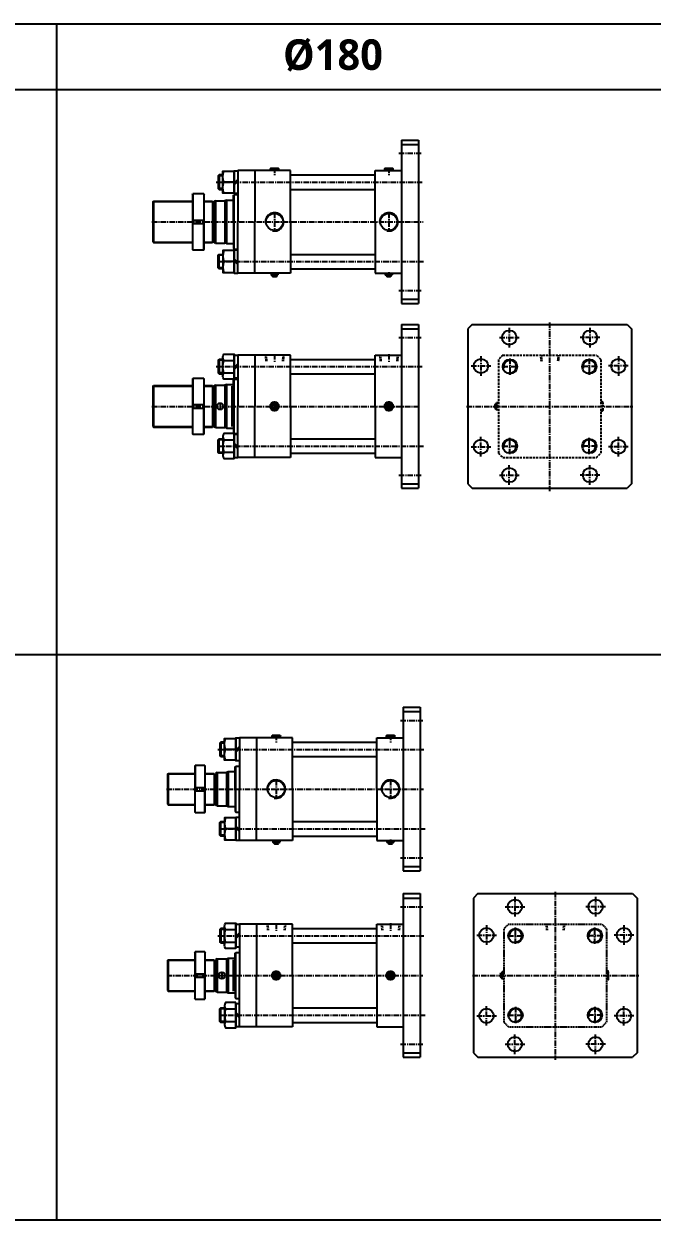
# Model space of a CAD drawing. Extents: x -819 to 29893, y -8942 to 9886.
# Drawn here: x 3904 to 5344, y 0 to 2741 of the extents above; entities that cross this region are included whole.
import ezdxf

# ---------------------------------------------------------------- set-up
doc = ezdxf.new("R2010")
doc.units = 0
doc.header["$LTSCALE"] = 10
doc.header["$MEASUREMENT"] = 0
for name, pattern in [('CENTER', [2, 1.25, -0.25, 0.25, -0.25]), ('CENTERX2', [4, 2.5, -0.5, 0.5, -0.5]), ('HIDDEN', [0.375, 0.25, -0.125]), ('HIDDENX2', [0.75, 0.5, -0.25])]:
    doc.linetypes.add(name, pattern=pattern)
doc.layers.get('0').update_dxf_attribs({"linetype": 'CONTINUOUS'})
doc.layers.get('DEFPOINTS').update_dxf_attribs({"linetype": 'CONTINUOUS'})
for name, color, linetype in [('CEN', 1, 'CENTERX2'), ('CENTER', 1, 'CENTER'), ('ML', 7, 'CONTINUOUS'), ('THIN', 3, 'CONTINUOUS'), ('외형선', 3, 'CONTINUOUS')]:
    doc.layers.add(name, color=color, linetype=linetype)
doc.styles.add('문자', font='romans.shx')

msp = doc.modelspace()

# ---------------------------------------------------------------- linework, layer by layer
for p, q in [((0, 2741.3), (9013.8, 2741.3)), ((3979.7, 0), (3979.7, 2741.3)), ((0, 2591.3), (9013.8, 2591.3)), ((9013.8, 1295.6), (0, 1295.6)), ((9013.8, 0), (0, 0))]:
    msp.add_line(p, q)
at = {"layer": 'CEN', "color": 1, "linetype": 'CENTER'}
for p, q in [((4763.8, 2445.2), (4814.8, 2445.2)), ((4763.8, 2130.2), (4814.8, 2130.2)), ((5017.1, 2044.9), (5017.1, 1999.9)), ((5202.1, 2044.9), (5202.1, 1999.9)), ((4763.8, 2022.4), (4814.8, 2022.4)), ((4994.6, 2022.4), (5039.6, 2022.4)), ((5224.6, 2022.4), (5179.6, 2022.4)), ((4952.1, 1979.9), (4952.1, 1934.9)), ((5267.1, 1979.9), (5267.1, 1934.9)), ((4929.6, 1957.4), (4974.6, 1957.4)), ((5289.6, 1957.4), (5244.6, 1957.4)), ((4952.1, 1749.9), (4952.1, 1794.9)), ((5267.1, 1749.9), (5267.1, 1794.9)), ((4929.6, 1772.4), (4974.6, 1772.4)), ((5289.6, 1772.4), (5244.6, 1772.4)), ((5017.1, 1684.9), (5017.1, 1729.9)), ((5202.1, 1684.9), (5202.1, 1729.9)), ((4763.8, 1707.4), (4814.8, 1707.4)), ((4994.6, 1707.4), (5039.6, 1707.4)), ((5224.6, 1707.4), (5179.6, 1707.4)), ((4767.7, 1145.2), (4818.7, 1145.2)), ((4767.7, 830.2), (4818.7, 830.2)), ((5029.9, 740.6), (5029.9, 695.6)), ((5214.9, 740.6), (5214.9, 695.6)), ((4767.7, 718.1), (4818.7, 718.1)), ((5007.4, 718.1), (5052.4, 718.1)), ((5237.4, 718.1), (5192.4, 718.1)), ((4964.9, 675.6), (4964.9, 630.6)), ((5279.9, 675.6), (5279.9, 630.6)), ((4942.4, 653.1), (4987.4, 653.1)), ((5302.4, 653.1), (5257.4, 653.1)), ((4942.4, 468.1), (4987.4, 468.1)), ((4964.9, 445.6), (4964.9, 490.6)), ((5302.4, 468.1), (5257.4, 468.1)), ((5279.9, 445.6), (5279.9, 490.6)), ((5029.9, 380.6), (5029.9, 425.6)), ((5214.9, 380.6), (5214.9, 425.6)), ((4767.7, 403.1), (4818.7, 403.1)), ((5007.4, 403.1), (5052.4, 403.1)), ((5237.4, 403.1), (5192.4, 403.1))]:
    msp.add_line(p, q, dxfattribs=at)
at = {"layer": 'CENTER'}
for p, q in [((5018.6, 1974.7), (5018.6, 1937.1)), ((5200.6, 1974.7), (5200.6, 1937.1)), ((5001.5, 1955.9), (5035.7, 1955.9)), ((5217.7, 1955.9), (5183.5, 1955.9)), ((5018.6, 1755.1), (5018.6, 1792.7)), ((5200.6, 1755.1), (5200.6, 1792.7)), ((5001.5, 1773.9), (5035.7, 1773.9)), ((5217.7, 1773.9), (5183.5, 1773.9)), ((5031.4, 632.8), (5031.4, 670.4)), ((5213.4, 632.8), (5213.4, 670.4)), ((5014.3, 651.6), (5048.5, 651.6)), ((5230.5, 651.6), (5196.3, 651.6)), ((5014.3, 469.6), (5048.5, 469.6)), ((5031.4, 488.4), (5031.4, 450.8)), ((5230.5, 469.6), (5196.3, 469.6)), ((5213.4, 488.4), (5213.4, 450.8))]:
    msp.add_line(p, q, dxfattribs=at)
at = {"layer": 'DEFPOINTS', "color": 0, "linetype": 'ByBlock'}
for p in [(4769.8, 2052.4), (4808.8, 2052.4), (4773.7, 748.1), (4812.7, 748.1)]:
    msp.add_point(p, dxfattribs=at)
at = {"layer": 'ML'}
for p, q in [((4769.8, 2475.2), (4769.8, 2100.2)), ((4769.8, 2475.2), (4808.8, 2475.2)), ((4808.8, 2475.2), (4808.8, 2100.2)), ((4769.8, 2465.2), (4808.8, 2465.2)), ((4351.7, 2395.2), (4351.7, 2362.2)), ((4386.6, 2376.9), (4394.8, 2385.1)), ((4469.8, 2410.2), (4468.8, 2409.2)), ((4488.8, 2409.2), (4468.8, 2409.2)), ((4468.8, 2409.2), (4468.8, 2405.2)), ((4487.8, 2410.2), (4469.8, 2410.2)), ((4487.8, 2410.2), (4488.8, 2409.2)), ((4488.8, 2405.2), (4488.8, 2409.2)), ((4709.8, 2287.7), (4709.8, 2405.2)), ((4709.8, 2405.2), (4769.8, 2405.2)), ((4731.8, 2410.2), (4730.8, 2409.2)), ((4750.8, 2409.2), (4730.8, 2409.2)), ((4730.8, 2409.2), (4730.8, 2405.2)), ((4749.8, 2410.2), (4731.8, 2410.2)), ((4749.8, 2410.2), (4750.8, 2409.2)), ((4750.8, 2405.2), (4750.8, 2409.2)), ((4386.6, 2378.7), (4362.8, 2378.7)), ((4386.6, 2372.3), (4394.8, 2380.5)), ((4199.8, 2333.7), (4201.3, 2335.2)), ((4201.3, 2335.2), (4201.3, 2240.2)), ((4290.8, 2350.7), (4291.8, 2351.7)), ((4290.8, 2350.7), (4290.8, 2224.7)), ((4291.8, 2351.7), (4291.8, 2291.7)), ((4316.8, 2351.7), (4291.8, 2351.7)), ((4316.8, 2351.7), (4316.8, 2291.7)), ((4316.8, 2351.7), (4317.8, 2350.7)), ((4317.8, 2224.7), (4317.8, 2350.7)), ((4343.8, 2336.2), (4339.8, 2333.9)), ((4368.8, 2337.7), (4364.8, 2336.2)), ((4290.8, 2291.7), (4317.8, 2291.7)), ((4290.8, 2283.7), (4317.8, 2283.7)), ((4291.8, 2223.7), (4291.8, 2283.7)), ((4316.8, 2223.7), (4316.8, 2283.7)), ((4709.8, 2287.7), (4709.8, 2170.2)), ((4199.8, 2241.7), (4201.3, 2240.2)), ((4290.8, 2224.7), (4291.8, 2223.7)), ((4291.8, 2223.7), (4316.8, 2223.7)), ((4316.8, 2223.7), (4317.8, 2224.7)), ((4343.8, 2239.2), (4339.8, 2241.5)), ((4368.8, 2237.7), (4364.8, 2239.2)), ((4351.7, 2180.2), (4351.7, 2213.2)), ((4386.6, 2196.7), (4362.8, 2196.7)), ((4386.6, 2203.1), (4394.8, 2194.9)), ((4386.6, 2198.5), (4394.8, 2190.3)), ((4470.8, 2170.2), (4470.8, 2166.2)), ((4471.8, 2165.2), (4470.8, 2166.2)), ((4470.8, 2166.2), (4477.5, 2166.2)), ((4477.5, 2165.2), (4477.5, 2170.2)), ((4480.1, 2165.2), (4480.1, 2170.2)), ((4486.8, 2166.2), (4480.1, 2166.2)), ((4485.8, 2165.2), (4486.8, 2166.2)), ((4486.8, 2170.2), (4486.8, 2166.2)), ((4709.8, 2170.2), (4769.8, 2170.2)), ((4732.8, 2170.2), (4732.8, 2166.2)), ((4732.8, 2166.2), (4739.5, 2166.2)), ((4733.8, 2165.2), (4732.8, 2166.2)), ((4739.5, 2165.2), (4739.5, 2170.2)), ((4742.1, 2165.2), (4742.1, 2170.2)), ((4748.8, 2166.2), (4742.1, 2166.2)), ((4747.8, 2165.2), (4748.8, 2166.2)), ((4748.8, 2170.2), (4748.8, 2166.2)), ((4471.8, 2165.2), (4485.8, 2165.2)), ((4473.8, 2165.2), (4473.8, 2163.2)), ((4473.8, 2163.2), (4483.8, 2163.2)), ((4474.8, 2162.2), (4473.8, 2163.2)), ((4474.8, 2162.2), (4482.8, 2162.2)), ((4482.8, 2162.2), (4483.8, 2163.2)), ((4483.8, 2165.2), (4483.8, 2163.2)), ((4733.8, 2165.2), (4747.8, 2165.2)), ((4735.8, 2165.2), (4735.8, 2163.2)), ((4735.8, 2163.2), (4745.8, 2163.2)), ((4736.8, 2162.2), (4735.8, 2163.2)), ((4736.8, 2162.2), (4744.8, 2162.2)), ((4744.8, 2162.2), (4745.8, 2163.2)), ((4745.8, 2165.2), (4745.8, 2163.2)), ((4769.8, 2110.2), (4808.8, 2110.2)), ((4769.8, 2100.2), (4808.8, 2100.2)), ((4769.8, 2052.4), (4769.8, 1677.4)), ((4769.8, 2052.4), (4808.8, 2052.4)), ((4769.8, 2042.4), (4808.8, 2042.4)), ((4808.8, 2052.4), (4808.8, 1677.4)), ((4932.1, 2052.4), (4922.1, 2042.4)), ((4922.1, 2042.4), (4922.1, 1687.4)), ((4932.1, 2052.4), (5287.1, 2052.4)), ((5287.1, 2052.4), (5297.1, 2042.4)), ((5297.1, 2042.4), (5297.1, 1687.4)), ((4360.6, 1934.2), (4360.6, 1977.5)), ((4709.8, 1982.4), (4769.8, 1982.4)), ((4709.8, 1864.9), (4709.8, 1982.4)), ((4351.7, 1972.4), (4351.7, 1939.4)), ((4362.8, 1970.3), (4386.6, 1970.3)), ((4386.6, 1954.1), (4394.8, 1962.3)), ((4386.6, 1949.5), (4394.8, 1957.7)), ((4290.8, 1927.9), (4291.8, 1928.9)), ((4290.8, 1927.9), (4290.8, 1801.9)), ((4316.8, 1928.9), (4291.8, 1928.9)), ((4291.8, 1928.9), (4291.8, 1868.9)), ((4316.8, 1928.9), (4317.8, 1927.9)), ((4316.8, 1928.9), (4316.8, 1868.9)), ((4317.8, 1801.9), (4317.8, 1927.9)), ((4362.8, 1941.5), (4386.6, 1941.5)), ((4199.8, 1910.9), (4201.3, 1912.4)), ((4201.3, 1912.4), (4201.3, 1817.4)), ((4343.8, 1913.4), (4339.8, 1911.1)), ((4368.8, 1914.9), (4364.8, 1913.4)), ((4290.8, 1868.9), (4317.8, 1868.9)), ((4477.5, 1872.8), (4470.9, 1866.2)), ((4480.1, 1872.8), (4486.7, 1866.2)), ((4709.8, 1864.9), (4709.8, 1747.4)), ((4739.5, 1872.8), (4732.9, 1866.2)), ((4742.1, 1872.8), (4748.7, 1866.2)), ((4290.8, 1860.9), (4317.8, 1860.9)), ((4291.8, 1800.9), (4291.8, 1860.9)), ((4316.8, 1800.9), (4316.8, 1860.9)), ((4470.9, 1863.6), (4477.5, 1857)), ((4486.7, 1863.6), (4480.1, 1857)), ((4732.9, 1863.6), (4739.5, 1857)), ((4748.7, 1863.6), (4742.1, 1857)), ((4199.8, 1818.9), (4201.3, 1817.4)), ((4343.8, 1816.4), (4339.8, 1818.7)), ((4368.8, 1814.9), (4364.8, 1816.4)), ((4290.8, 1801.9), (4291.8, 1800.9)), ((4291.8, 1800.9), (4316.8, 1800.9)), ((4316.8, 1800.9), (4317.8, 1801.9)), ((4351.7, 1757.4), (4351.7, 1790.4)), ((4360.6, 1795.5), (4360.6, 1752.2)), ((4362.8, 1788.3), (4386.6, 1788.3)), ((4362.8, 1759.5), (4386.6, 1759.5)), ((4386.6, 1780.3), (4394.8, 1772.1)), ((4386.6, 1775.7), (4394.8, 1767.5)), ((4709.8, 1747.4), (4769.8, 1747.4)), ((4769.8, 1687.4), (4808.8, 1687.4)), ((4769.8, 1677.4), (4808.8, 1677.4)), ((4922.1, 1687.4), (4932.1, 1677.4)), ((4932.1, 1677.4), (5287.1, 1677.4)), ((5297.1, 1687.4), (5287.1, 1677.4)), ((4773.7, 1175.2), (4773.7, 800.2)), ((4773.7, 1175.2), (4812.7, 1175.2)), ((4773.7, 1165.2), (4812.7, 1165.2)), ((4812.7, 1175.2), (4812.7, 800.2)), ((4473.7, 1110.2), (4472.7, 1109.2)), ((4492.7, 1109.2), (4472.7, 1109.2)), ((4472.7, 1109.2), (4472.7, 1105.2)), ((4491.7, 1110.2), (4473.7, 1110.2)), ((4491.7, 1110.2), (4492.7, 1109.2)), ((4492.7, 1105.2), (4492.7, 1109.2)), ((4713.7, 987.7), (4713.7, 1105.2)), ((4713.7, 1105.2), (4773.7, 1105.2)), ((4735.7, 1110.2), (4734.7, 1109.2)), ((4754.7, 1109.2), (4734.7, 1109.2)), ((4734.7, 1109.2), (4734.7, 1105.2)), ((4753.7, 1110.2), (4735.7, 1110.2)), ((4753.7, 1110.2), (4754.7, 1109.2)), ((4754.7, 1105.2), (4754.7, 1109.2)), ((4355.6, 1095.2), (4355.6, 1062.2)), ((4390.5, 1078.7), (4366.7, 1078.7)), ((4390.5, 1076.9), (4398.7, 1085.1)), ((4390.5, 1072.3), (4398.7, 1080.5)), ((4296.1, 1040.7), (4297.1, 1041.7)), ((4297.1, 1041.7), (4297.1, 991.7)), ((4319.1, 1041.7), (4297.1, 1041.7)), ((4319.1, 1041.7), (4319.1, 991.7)), ((4319.1, 1041.7), (4320.1, 1040.7)), ((4233.7, 1022.2), (4235.2, 1023.7)), ((4235.2, 1023.7), (4235.2, 951.7)), ((4296.1, 1040.7), (4296.1, 934.7)), ((4320.1, 934.7), (4320.1, 1040.7)), ((4347.7, 1025.7), (4343.7, 1023.4)), ((4368.7, 1025.7), (4372.7, 1027.7)), ((4296.1, 991.7), (4320.1, 991.7)), ((4713.7, 987.7), (4713.7, 870.2)), ((4296.1, 983.7), (4320.1, 983.7)), ((4297.1, 933.7), (4297.1, 983.7)), ((4319.1, 933.7), (4319.1, 983.7)), ((4233.7, 953.2), (4235.2, 951.7)), ((4297.1, 933.7), (4296.1, 934.7)), ((4297.1, 933.7), (4319.1, 933.7)), ((4319.1, 933.7), (4320.1, 934.7)), ((4347.7, 949.7), (4343.7, 952)), ((4368.7, 949.7), (4372.7, 947.7)), ((4355.6, 880.2), (4355.6, 913.2)), ((4390.5, 896.7), (4366.7, 896.7)), ((4390.5, 903.1), (4398.7, 894.9)), ((4390.5, 898.5), (4398.7, 890.3)), ((4474.7, 870.2), (4474.7, 866.2)), ((4475.7, 865.2), (4474.7, 866.2)), ((4474.7, 866.2), (4481.4, 866.2)), ((4475.7, 865.2), (4489.7, 865.2)), ((4477.7, 865.2), (4477.7, 863.2)), ((4477.7, 863.2), (4487.7, 863.2)), ((4478.7, 862.2), (4477.7, 863.2)), ((4478.7, 862.2), (4486.7, 862.2)), ((4481.4, 865.2), (4481.4, 870.2)), ((4484, 865.2), (4484, 870.2)), ((4490.7, 866.2), (4484, 866.2)), ((4486.7, 862.2), (4487.7, 863.2)), ((4487.7, 865.2), (4487.7, 863.2)), ((4489.7, 865.2), (4490.7, 866.2)), ((4490.7, 870.2), (4490.7, 866.2)), ((4713.7, 870.2), (4773.7, 870.2)), ((4736.7, 870.2), (4736.7, 866.2)), ((4736.7, 866.2), (4743.4, 866.2)), ((4737.7, 865.2), (4736.7, 866.2)), ((4737.7, 865.2), (4751.7, 865.2)), ((4739.7, 865.2), (4739.7, 863.2)), ((4739.7, 863.2), (4749.7, 863.2)), ((4740.7, 862.2), (4739.7, 863.2)), ((4740.7, 862.2), (4748.7, 862.2)), ((4743.4, 865.2), (4743.4, 870.2)), ((4746, 865.2), (4746, 870.2)), ((4752.7, 866.2), (4746, 866.2)), ((4748.7, 862.2), (4749.7, 863.2)), ((4749.7, 865.2), (4749.7, 863.2)), ((4751.7, 865.2), (4752.7, 866.2)), ((4752.7, 870.2), (4752.7, 866.2)), ((4773.7, 810.2), (4812.7, 810.2)), ((4773.7, 800.2), (4812.7, 800.2)), ((4773.7, 748.1), (4773.7, 373.1)), ((4773.7, 748.1), (4812.7, 748.1)), ((4812.7, 748.1), (4812.7, 373.1)), ((4944.9, 748.1), (4934.9, 738.1)), ((4944.9, 748.1), (5299.9, 748.1)), ((5299.9, 748.1), (5309.9, 738.1)), ((4773.7, 738.1), (4812.7, 738.1)), ((4934.9, 738.1), (4934.9, 383.1)), ((5309.9, 738.1), (5309.9, 383.1)), ((4355.6, 668.1), (4355.6, 635.1)), ((4364.5, 629.9), (4364.5, 673.2)), ((4366.7, 666), (4390.5, 666)), ((4390.5, 649.8), (4398.7, 658)), ((4713.7, 678.1), (4773.7, 678.1)), ((4713.7, 560.6), (4713.7, 678.1)), ((4366.7, 637.2), (4390.5, 637.2)), ((4390.5, 645.2), (4398.7, 653.4)), ((4296.1, 613.6), (4297.1, 614.6)), ((4296.1, 613.6), (4296.1, 507.6)), ((4319.1, 614.6), (4297.1, 614.6)), ((4297.1, 614.6), (4297.1, 564.6)), ((4319.1, 614.6), (4320.1, 613.6)), ((4319.1, 614.6), (4319.1, 564.6)), ((4320.1, 507.6), (4320.1, 613.6)), ((4233.7, 595.1), (4235.2, 596.6)), ((4235.2, 596.6), (4235.2, 524.6)), ((4347.7, 598.6), (4343.7, 596.3)), ((4368.7, 598.6), (4372.7, 600.6)), ((4296.1, 564.6), (4320.1, 564.6)), ((4296.1, 556.6), (4320.1, 556.6)), ((4297.1, 506.6), (4297.1, 556.6)), ((4319.1, 506.6), (4319.1, 556.6)), ((4481.4, 568.5), (4474.8, 561.9)), ((4474.8, 559.3), (4481.4, 552.7)), ((4484, 568.5), (4490.6, 561.9)), ((4490.6, 559.3), (4484, 552.7)), ((4713.7, 560.6), (4713.7, 443.1)), ((4743.4, 568.5), (4736.8, 561.9)), ((4736.8, 559.3), (4743.4, 552.7)), ((4746, 568.5), (4752.6, 561.9)), ((4752.6, 559.3), (4746, 552.7)), ((4233.7, 526.1), (4235.2, 524.6)), ((4347.7, 522.6), (4343.7, 524.9)), ((4368.7, 522.6), (4372.7, 520.6)), ((4297.1, 506.6), (4296.1, 507.6)), ((4297.1, 506.6), (4319.1, 506.6)), ((4319.1, 506.6), (4320.1, 507.6)), ((4355.6, 453.1), (4355.6, 486.1)), ((4364.5, 491.2), (4364.5, 447.9)), ((4366.7, 484), (4390.5, 484)), ((4390.5, 476), (4398.7, 467.8)), ((4390.5, 471.4), (4398.7, 463.2)), ((4366.7, 455.2), (4390.5, 455.2)), ((4713.7, 443.1), (4773.7, 443.1)), ((4773.7, 383.1), (4812.7, 383.1)), ((4773.7, 373.1), (4812.7, 373.1)), ((4934.9, 383.1), (4944.9, 373.1)), ((4944.9, 373.1), (5299.9, 373.1)), ((5309.9, 383.1), (5299.9, 373.1))]:
    msp.add_line(p, q, dxfattribs=at)
at = {"layer": 'ML', "color": 7}
for p, q in [((4394.8, 2405.2), (4394.8, 2287.7)), ((4515.8, 2405.2), (4394.8, 2405.2)), ((4433.8, 2405.2), (4433.8, 2287.7)), ((4515.8, 2287.7), (4515.8, 2405.2)), ((4199.8, 2333.7), (4199.8, 2241.7)), ((4336.8, 2335.2), (4336.8, 2240.2)), ((4339.8, 2333.9), (4339.8, 2241.5)), ((4343.8, 2336.2), (4343.8, 2239.2)), ((4364.8, 2336.2), (4364.8, 2239.2)), ((4368.8, 2337.7), (4368.8, 2237.7)), ((4394.8, 2170.2), (4394.8, 2287.7)), ((4433.8, 2170.2), (4433.8, 2287.7)), ((4515.8, 2287.7), (4515.8, 2170.2)), ((4515.8, 2170.2), (4394.8, 2170.2)), ((4515.8, 2170.2), (4433.8, 2170.2)), ((4515.8, 1982.4), (4394.8, 1982.4)), ((4394.8, 1982.4), (4394.8, 1864.9)), ((4433.8, 1982.4), (4433.8, 1864.9)), ((4515.8, 1864.9), (4515.8, 1982.4)), ((4199.8, 1910.9), (4199.8, 1818.9)), ((4336.8, 1912.4), (4336.8, 1817.4)), ((4339.8, 1911.1), (4339.8, 1818.7)), ((4343.8, 1913.4), (4343.8, 1816.4)), ((4364.8, 1913.4), (4364.8, 1816.4)), ((4368.8, 1914.9), (4368.8, 1814.9)), ((4394.8, 1747.4), (4394.8, 1864.9)), ((4433.8, 1747.4), (4433.8, 1864.9)), ((4515.8, 1864.9), (4515.8, 1747.4)), ((4515.8, 1747.4), (4394.8, 1747.4)), ((4515.8, 1747.4), (4433.8, 1747.4)), ((4398.7, 1105.2), (4398.7, 987.7)), ((4519.7, 1105.2), (4398.7, 1105.2)), ((4437.7, 1105.2), (4437.7, 987.7)), ((4519.7, 987.7), (4519.7, 1105.2)), ((4233.7, 1022.2), (4233.7, 953.2)), ((4340.7, 1023.7), (4340.7, 951.7)), ((4343.7, 1023.4), (4343.7, 952)), ((4347.7, 1025.7), (4347.7, 949.7)), ((4368.7, 1025.7), (4368.7, 949.7)), ((4372.7, 1027.7), (4372.7, 947.7)), ((4398.7, 870.2), (4398.7, 987.7)), ((4437.7, 870.2), (4437.7, 987.7)), ((4519.7, 987.7), (4519.7, 870.2)), ((4519.7, 870.2), (4398.7, 870.2)), ((4519.7, 870.2), (4437.7, 870.2)), ((4519.7, 678.1), (4398.7, 678.1)), ((4398.7, 678.1), (4398.7, 560.6)), ((4437.7, 678.1), (4437.7, 560.6)), ((4519.7, 560.6), (4519.7, 678.1)), ((4233.7, 595.1), (4233.7, 526.1)), ((4340.7, 596.6), (4340.7, 524.6)), ((4343.7, 596.3), (4343.7, 524.9)), ((4347.7, 598.6), (4347.7, 522.6)), ((4368.7, 598.6), (4368.7, 522.6)), ((4372.7, 600.6), (4372.7, 520.6)), ((4398.7, 443.1), (4398.7, 560.6)), ((4437.7, 443.1), (4437.7, 560.6)), ((4519.7, 560.6), (4519.7, 443.1)), ((4519.7, 443.1), (4398.7, 443.1)), ((4519.7, 443.1), (4437.7, 443.1))]:
    msp.add_line(p, q, dxfattribs=at)
at = {"layer": 'ML', "color": 2}
for p, q in [((4469.3, 2409.7), (4469.3, 2405.2)), ((4488.3, 2405.2), (4488.3, 2409.7)), ((4731.3, 2409.7), (4731.3, 2405.2)), ((4750.3, 2405.2), (4750.3, 2409.7)), ((4474.3, 2165.2), (4474.3, 2162.7)), ((4483.3, 2165.2), (4483.3, 2162.7)), ((4736.3, 2165.2), (4736.3, 2162.7)), ((4745.3, 2165.2), (4745.3, 2162.7)), ((4380.7, 1911), (4380.7, 1818.8)), ((4473.2, 1109.7), (4473.2, 1105.2)), ((4492.2, 1105.2), (4492.2, 1109.7)), ((4735.2, 1109.7), (4735.2, 1105.2)), ((4754.2, 1105.2), (4754.2, 1109.7)), ((4478.2, 865.2), (4478.2, 862.7)), ((4487.2, 865.2), (4487.2, 862.7)), ((4740.2, 865.2), (4740.2, 862.7)), ((4749.2, 865.2), (4749.2, 862.7)), ((4384.1, 596.7), (4384.1, 524.5))]:
    msp.add_line(p, q, dxfattribs=at)
at = {"layer": 'ML', "color": 1, "linetype": 'CENTER'}
for p, q in [((4478.8, 2308.6), (4478.8, 2266.7)), ((4740.8, 2308.6), (4740.8, 2266.7)), ((4478.8, 2172.4), (4478.8, 2160.9)), ((4740.8, 2172.4), (4740.8, 2160.9)), ((5109.6, 2056.8), (5109.6, 1670.6)), ((4354.3, 1873.1), (4354.3, 1856.6)), ((4478.8, 1875.9), (4478.8, 1853.9)), ((4740.8, 1875.9), (4740.8, 1853.9)), ((4919.3, 1864.9), (5300.1, 1864.9)), ((4482.7, 1008.7), (4482.7, 966.7)), ((4744.7, 1008.7), (4744.7, 966.7)), ((4482.7, 872.4), (4482.7, 861)), ((4744.7, 872.4), (4744.7, 861)), ((5122.4, 751.9), (5122.4, 367.5)), ((4358.2, 568.8), (4358.2, 552.3)), ((4482.7, 571.6), (4482.7, 549.6)), ((4744.7, 571.6), (4744.7, 549.6)), ((4932.4, 560.6), (5313.8, 560.6))]:
    msp.add_line(p, q, dxfattribs=at)
at = {"layer": 'ML', "color": 6, "linetype": 'HIDDEN'}
for p, q in [((4457.9, 1982.4), (4459.1, 1968.4)), ((4459.3, 1982.4), (4460.6, 1968.4)), ((4498.3, 1982.4), (4497.1, 1968.4)), ((4499.8, 1982.4), (4498.5, 1968.4)), ((4719.9, 1982.4), (4721.1, 1968.4)), ((4721.3, 1982.4), (4722.6, 1968.4)), ((4760.3, 1982.4), (4759.1, 1968.4)), ((4761.8, 1982.4), (4760.5, 1968.4)), ((5088.7, 1982.4), (5089.9, 1968.4)), ((5090.1, 1982.4), (5091.4, 1968.4)), ((5129.1, 1982.4), (5127.9, 1968.4)), ((5130.6, 1982.4), (5129.3, 1968.4)), ((4461.7, 678.1), (4463, 664.1)), ((4463.2, 678.1), (4464.5, 664.1)), ((4502.2, 678.1), (4501, 664.1)), ((4503.7, 678.1), (4502.4, 664.1)), ((4723.7, 678.1), (4725, 664.1)), ((4725.2, 678.1), (4726.5, 664.1)), ((4764.2, 678.1), (4763, 664.1)), ((4765.7, 678.1), (4764.4, 664.1)), ((5004.9, 667.7), (5004.9, 453.5)), ((5015.3, 678.1), (5031.4, 678.1)), ((5031.4, 678.1), (5213.4, 678.1)), ((5101.4, 678.1), (5102.7, 664.1)), ((5102.9, 678.1), (5104.1, 664.1)), ((5141.9, 678.1), (5140.6, 664.1)), ((5143.3, 678.1), (5142.1, 664.1)), ((5213.4, 678.1), (5229.5, 678.1)), ((5239.9, 667.7), (5239.9, 453.5)), ((4996.9, 564.6), (4997.9, 565.6)), ((4996.9, 564.6), (4996.9, 556.6)), ((4996.9, 556.6), (4997.9, 555.6)), ((4999.9, 565.1), (4997.4, 565.1)), ((4999.9, 556.1), (4997.4, 556.1)), ((4999.9, 565.6), (4997.9, 565.6)), ((4997.9, 565.6), (4997.9, 555.6)), ((4999.9, 555.6), (4997.9, 555.6)), ((4999.9, 567.6), (5000.9, 568.6)), ((4999.9, 567.6), (4999.9, 553.6)), ((4999.9, 561.9), (5004.9, 561.9)), ((4999.9, 559.3), (5004.9, 559.3)), ((4999.9, 553.6), (5000.9, 552.6)), ((5004.9, 568.6), (5000.9, 568.6)), ((5000.9, 568.6), (5000.9, 561.9)), ((5000.9, 552.6), (5000.9, 559.3)), ((5004.9, 552.6), (5000.9, 552.6)), ((5243.9, 570.6), (5239.9, 570.6)), ((5244.4, 570.1), (5239.9, 570.1)), ((5239.9, 551.1), (5244.4, 551.1)), ((5239.9, 550.6), (5243.9, 550.6)), ((5243.9, 550.6), (5243.9, 570.6)), ((5244.9, 569.6), (5243.9, 570.6)), ((5244.9, 551.6), (5243.9, 550.6)), ((5244.9, 551.6), (5244.9, 569.6)), ((5015.3, 443.1), (5031.4, 443.1)), ((5031.4, 443.1), (5213.4, 443.1)), ((5213.4, 443.1), (5229.5, 443.1))]:
    msp.add_line(p, q, dxfattribs=at)
at = {"layer": 'ML', "color": 6, "linetype": 'HIDDENX2'}
for p, q in [((5002.5, 1982.4), (5018.6, 1982.4)), ((5018.6, 1982.4), (5200.6, 1982.4)), ((5200.6, 1982.4), (5216.7, 1982.4)), ((4992.1, 1972), (4992.1, 1757.8)), ((5227.1, 1972), (5227.1, 1757.8)), ((4984.1, 1868.9), (4985.1, 1869.9)), ((4984.1, 1868.9), (4984.1, 1860.9)), ((4987.1, 1869.4), (4984.6, 1869.4)), ((4987.1, 1869.9), (4985.1, 1869.9)), ((4985.1, 1869.9), (4985.1, 1859.9)), ((4987.1, 1871.9), (4988.1, 1872.9)), ((4987.1, 1871.9), (4987.1, 1857.9)), ((4987.1, 1866.2), (4992.1, 1866.2)), ((4992.1, 1872.9), (4988.1, 1872.9)), ((4988.1, 1872.9), (4988.1, 1866.2)), ((5231.1, 1874.9), (5227.1, 1874.9)), ((5231.6, 1874.4), (5227.1, 1874.4)), ((5231.1, 1854.9), (5231.1, 1874.9)), ((5232.1, 1873.9), (5231.1, 1874.9)), ((5232.1, 1855.9), (5232.1, 1873.9)), ((4984.1, 1860.9), (4985.1, 1859.9)), ((4987.1, 1860.4), (4984.6, 1860.4)), ((4987.1, 1859.9), (4985.1, 1859.9)), ((4987.1, 1863.6), (4992.1, 1863.6)), ((4987.1, 1857.9), (4988.1, 1856.9)), ((4988.1, 1856.9), (4988.1, 1863.6)), ((4992.1, 1856.9), (4988.1, 1856.9)), ((5227.1, 1855.4), (5231.6, 1855.4)), ((5227.1, 1854.9), (5231.1, 1854.9)), ((5232.1, 1855.9), (5231.1, 1854.9)), ((5002.5, 1747.4), (5018.6, 1747.4)), ((5018.6, 1747.4), (5200.6, 1747.4)), ((5200.6, 1747.4), (5216.7, 1747.4))]:
    msp.add_line(p, q, dxfattribs=at)
at = {"layer": 'ML'}
for points in [[(4360.6, 2395.2), (4351.7, 2395.2), (4349.8, 2393.3), (4349.8, 2364.1), (4351.7, 2362.2), (4360.6, 2362.2)], [(4394.8, 2404.9), (4394.8, 2352.4), (4386.6, 2352.4), (4386.6, 2404.9), (4394.8, 2404.9)], [(4394.8, 2170.4), (4394.8, 2222.9), (4386.6, 2222.9), (4386.6, 2170.4), (4394.8, 2170.4)], [(4360.6, 2180.2), (4351.7, 2180.2), (4349.8, 2182.1), (4349.8, 2211.3), (4351.7, 2213.2), (4360.6, 2213.2)], [(4394.8, 1982.1), (4394.8, 1929.6), (4386.6, 1929.6), (4386.6, 1982.1), (4394.8, 1982.1)], [(4360.6, 1972.4), (4351.7, 1972.4), (4349.8, 1970.5), (4349.8, 1941.3), (4351.7, 1939.4), (4360.6, 1939.4)], [(4360.6, 1757.4), (4351.7, 1757.4), (4349.8, 1759.3), (4349.8, 1788.5), (4351.7, 1790.4), (4360.6, 1790.4)], [(4394.8, 1747.6), (4394.8, 1800.1), (4386.6, 1800.1), (4386.6, 1747.6), (4394.8, 1747.6)], [(4398.7, 1104.9), (4398.7, 1052.4), (4390.5, 1052.4), (4390.5, 1104.9), (4398.7, 1104.9)], [(4364.5, 1095.2), (4355.6, 1095.2), (4353.7, 1093.3), (4353.7, 1064.1), (4355.6, 1062.2), (4364.5, 1062.2)], [(4364.5, 880.2), (4355.6, 880.2), (4353.7, 882.1), (4353.7, 911.3), (4355.6, 913.2), (4364.5, 913.2)], [(4398.7, 870.4), (4398.7, 922.9), (4390.5, 922.9), (4390.5, 870.4), (4398.7, 870.4)], [(4364.5, 668.1), (4355.6, 668.1), (4353.7, 666.2), (4353.7, 637), (4355.6, 635.1), (4364.5, 635.1)], [(4398.7, 677.8), (4398.7, 625.3), (4390.5, 625.3), (4390.5, 677.8), (4398.7, 677.8)], [(4398.7, 443.3), (4398.7, 495.8), (4390.5, 495.8), (4390.5, 443.3), (4398.7, 443.3)], [(4364.5, 453.1), (4355.6, 453.1), (4353.7, 455), (4353.7, 484.2), (4355.6, 486.1), (4364.5, 486.1)]]:
    msp.add_lwpolyline(points, dxfattribs=at)
for points in [[(4386.6, 2353.7), (4360.6, 2353.7), (4360.6, 2403.7), (4386.6, 2403.7)], [(4386.6, 2221.7), (4360.6, 2221.7), (4360.6, 2171.7), (4386.6, 2171.7)], [(4390.5, 1053.7), (4364.5, 1053.7), (4364.5, 1103.7), (4390.5, 1103.7)], [(4390.5, 921.7), (4364.5, 921.7), (4364.5, 871.7), (4390.5, 871.7)]]:
    msp.add_lwpolyline(points, close=True, dxfattribs=at)
for points in [[(4362.8, 2353.7, -0.178633), (4362.8, 2378.7, -0.178633), (4362.8, 2403.7)], [(4362.8, 2221.7, 0.178633), (4362.8, 2196.7, 0.178633), (4362.8, 2171.7)], [(4386.6, 1927), (4362.8, 1927, -0.309401), (4362.8, 1941.5, -0.154701), (4362.8, 1970.3, -0.309401), (4362.8, 1984.8), (4386.6, 1984.8), (4386.6, 1927)], [(4386.6, 1802.8), (4362.8, 1802.8, 0.309401), (4362.8, 1788.3, 0.154701), (4362.8, 1759.5, 0.309401), (4362.8, 1745), (4386.6, 1745), (4386.6, 1802.8)], [(4366.7, 1053.7, -0.178633), (4366.7, 1078.7, -0.178633), (4366.7, 1103.7)], [(4366.7, 921.7, 0.178633), (4366.7, 896.7, 0.178633), (4366.7, 871.7)], [(4390.5, 622.7), (4366.7, 622.7, -0.309401), (4366.7, 637.2, -0.154701), (4366.7, 666, -0.309401), (4366.7, 680.5), (4390.5, 680.5), (4390.5, 622.7)], [(4390.5, 498.5), (4366.7, 498.5, 0.309401), (4366.7, 484, 0.154701), (4366.7, 455.2, 0.309401), (4366.7, 440.7), (4390.5, 440.7), (4390.5, 498.5)]]:
    msp.add_lwpolyline(points, format="xyb", dxfattribs=at)
for centre, radius in [((4478.8, 2287.7), 19.5), ((4740.8, 2287.7), 19.5), ((5017.1, 2022.4), 16.5), ((5202.1, 2022.4), 16.5), ((4952.1, 1957.4), 16.5), ((5267.1, 1957.4), 16.5), ((5018.6, 1955.9), 16.5), ((5200.6, 1955.9), 16.5), ((4354.3, 1864.9), 7.5), ((4478.8, 1864.9), 10), ((4478.8, 1864.9), 8), ((4478.8, 1864.9), 4.5), ((4740.8, 1864.9), 10), ((4740.8, 1864.9), 8), ((4740.8, 1864.9), 4.5), ((4952.1, 1772.4), 16.5), ((5018.6, 1773.9), 16.5), ((5200.6, 1773.9), 16.5), ((5267.1, 1772.4), 16.5), ((5017.1, 1707.4), 16.5), ((5202.1, 1707.4), 16.5), ((4482.7, 987.7), 19.5), ((4744.7, 987.7), 19.5), ((5029.9, 718.1), 16.5), ((5214.9, 718.1), 16.5), ((4964.9, 653.1), 16.5), ((5031.4, 651.6), 16.5), ((5213.4, 651.6), 16.5), ((5279.9, 653.1), 16.5), ((4358.2, 560.6), 7.5), ((4482.7, 560.6), 10), ((4482.7, 560.6), 8), ((4482.7, 560.6), 4.5), ((4744.7, 560.6), 10), ((4744.7, 560.6), 8), ((4744.7, 560.6), 4.5), ((4964.9, 468.1), 16.5), ((5031.4, 469.6), 16.5), ((5213.4, 469.6), 16.5), ((5279.9, 468.1), 16.5), ((5029.9, 403.1), 16.5), ((5214.9, 403.1), 16.5)]:
    msp.add_circle(centre, radius, dxfattribs=at)
at = {"layer": 'ML', "color": 2}
for centre, radius, start, end in [((4478.8, 2287.7), 21, 257.2786, 188.7835), ((4740.8, 2287.7), 21, 257.2786, 188.7835), ((5018.6, 1955.9), 14.6, 255.4042, 192.5338), ((5200.6, 1955.9), 14.6, 255.4042, 192.5338), ((4478.8, 1864.9), 9.5, 261.4114, 188.1478), ((4478.8, 1864.9), 5, 257.904, 186.2569), ((4740.8, 1864.9), 9.5, 261.4114, 188.1478), ((4740.8, 1864.9), 5, 257.904, 186.2569), ((5018.6, 1773.9), 14.6, 255.4042, 192.5338), ((5200.6, 1773.9), 14.6, 255.4042, 192.5338), ((4482.7, 987.7), 21, 257.2786, 188.7835), ((4744.7, 987.7), 21, 257.2786, 188.7835), ((5031.4, 651.6), 14.6, 255.4042, 192.5338), ((5213.4, 651.6), 14.6, 255.4042, 192.5338), ((4482.7, 560.6), 9.5, 261.4114, 188.1478), ((4482.7, 560.6), 5, 257.904, 186.2569), ((4744.7, 560.6), 9.5, 261.4114, 188.1478), ((4744.7, 560.6), 5, 257.904, 186.2569), ((5031.4, 469.6), 14.6, 255.4042, 192.5338), ((5213.4, 469.6), 14.6, 255.4042, 192.5338)]:
    msp.add_arc(centre, radius, start, end, dxfattribs=at)
at = {"layer": 'ML', "color": 6, "linetype": 'HIDDENX2'}
for start, end in [(132.3542, 137.6458), (42.3542, 47.6458), (222.3542, 227.6458), (312.3542, 317.6458)]:
    msp.add_arc((5109.6, 1864.9), 159, start, end, dxfattribs=at)
at = {"layer": 'ML', "color": 6, "linetype": 'HIDDEN'}
for start, end in [(132.3542, 137.6458), (42.3542, 47.6458), (222.3542, 227.6458), (312.3542, 317.6458)]:
    msp.add_arc((5122.4, 560.6), 159, start, end, dxfattribs=at)
at = {"layer": 'THIN'}
for p, q in [((4360.6, 2393.3), (4349.8, 2393.3)), ((4360.6, 2364.1), (4349.8, 2364.1)), ((4360.6, 2211.3), (4349.8, 2211.3)), ((4360.6, 2182.1), (4349.8, 2182.1)), ((4360.6, 1970.5), (4349.8, 1970.5)), ((4360.6, 1941.3), (4349.8, 1941.3)), ((4360.6, 1788.5), (4349.8, 1788.5)), ((4360.6, 1759.3), (4349.8, 1759.3)), ((4364.5, 1093.3), (4353.7, 1093.3)), ((4364.5, 1064.1), (4353.7, 1064.1)), ((4364.5, 911.3), (4353.7, 911.3)), ((4364.5, 882.1), (4353.7, 882.1)), ((4364.5, 666.2), (4353.7, 666.2)), ((4364.5, 637), (4353.7, 637)), ((4364.5, 484.2), (4353.7, 484.2)), ((4364.5, 455), (4353.7, 455))]:
    msp.add_line(p, q, dxfattribs=at)
at = {"layer": '외형선', "color": 1, "linetype": 'CENTER'}
for p, q in [((4478.8, 2412), (4478.8, 2393.6)), ((4740.8, 2412), (4740.8, 2393.6)), ((4345.1, 2378.7), (4817.9, 2378.7)), ((4197.8, 2287.7), (4819.6, 2287.7)), ((4348.1, 2196.7), (4821.6, 2196.7)), ((4478.8, 1984.5), (4478.8, 1966.1)), ((4740.8, 1984.5), (4740.8, 1966.1)), ((4345.1, 1955.9), (4817.9, 1955.9)), ((4197.8, 1864.9), (4811.7, 1864.9)), ((4348.1, 1773.9), (4821.6, 1773.9)), ((4482.7, 1112), (4482.7, 1093.6)), ((4744.7, 1112), (4744.7, 1093.6)), ((4349, 1078.7), (4821.8, 1078.7)), ((4230.9, 987.7), (4820.7, 987.7)), ((4352, 896.7), (4825.5, 896.7)), ((4482.7, 680.2), (4482.7, 661.9)), ((4744.7, 680.2), (4744.7, 661.9)), ((4349, 651.6), (4821.8, 651.6)), ((4231.7, 560.6), (4819, 560.6)), ((4352, 469.6), (4825.5, 469.6))]:
    msp.add_line(p, q, dxfattribs=at)
at = {"layer": '외형선', "color": 7, "linetype": 'Continuous'}
for p, q in [((4515.8, 2395.2), (4709.8, 2395.2)), ((4515.8, 2362.2), (4709.8, 2362.2)), ((4515.8, 2213.2), (4709.8, 2213.2)), ((4515.8, 2180.2), (4709.8, 2180.2)), ((4515.8, 1972.4), (4709.8, 1972.4)), ((4515.8, 1939.4), (4709.8, 1939.4)), ((4515.8, 1790.4), (4709.8, 1790.4)), ((4515.8, 1757.4), (4709.8, 1757.4)), ((4519.7, 1095.2), (4713.7, 1095.2)), ((4519.7, 1062.2), (4713.7, 1062.2)), ((4519.7, 913.2), (4713.7, 913.2)), ((4519.7, 880.2), (4713.7, 880.2)), ((4519.7, 668.1), (4713.7, 668.1)), ((4519.7, 635.1), (4713.7, 635.1)), ((4519.7, 486.1), (4713.7, 486.1)), ((4519.7, 453.1), (4713.7, 453.1))]:
    msp.add_line(p, q, dxfattribs=at)
at = {"layer": '외형선', "color": 2}
for p, q in [((4200.3, 2334.2), (4290.8, 2334.2)), ((4317.8, 2334.2), (4336.8, 2334.2)), ((4200.3, 2241.2), (4290.8, 2241.2)), ((4317.8, 2241.2), (4336.8, 2241.2)), ((4200.3, 1911.4), (4290.8, 1911.4)), ((4317.8, 1911.4), (4336.8, 1911.4)), ((4200.3, 1818.4), (4290.8, 1818.4)), ((4317.8, 1818.4), (4336.8, 1818.4)), ((4234.2, 1022.7), (4296.1, 1022.7)), ((4320.1, 1022.7), (4340.7, 1022.7)), ((4234.2, 952.7), (4296.1, 952.7)), ((4320.1, 952.7), (4340.7, 952.7)), ((4234.2, 595.6), (4296.1, 595.6)), ((4320.1, 595.6), (4340.7, 595.6)), ((4234.2, 525.6), (4296.1, 525.6)), ((4320.1, 525.6), (4340.7, 525.6))]:
    msp.add_line(p, q, dxfattribs=at)
at = {"layer": '외형선', "color": 7}
for p, q in [((4201.3, 2335.2), (4290.8, 2335.2)), ((4317.8, 2335.2), (4336.8, 2335.2)), ((4336.8, 2333.7), (4339.8, 2333.7)), ((4343.8, 2336.2), (4364.8, 2336.2)), ((4368.8, 2337.7), (4384.8, 2337.7)), ((4384.8, 2348.7), (4385.9, 2349.8)), ((4384.8, 2287.7), (4384.8, 2348.7)), ((4386.3, 2225.6), (4386.3, 2349.8)), ((4386.6, 2350.2), (4394.8, 2350.2)), ((4384.8, 2287.7), (4384.8, 2226.7)), ((4201.3, 2240.2), (4290.8, 2240.2)), ((4317.8, 2240.2), (4336.8, 2240.2)), ((4336.8, 2241.7), (4339.8, 2241.7)), ((4343.8, 2239.2), (4364.8, 2239.2)), ((4368.8, 2237.7), (4384.8, 2237.7)), ((4384.8, 2226.7), (4385.9, 2225.6)), ((4386.6, 2225.2), (4394.8, 2225.2)), ((4384.8, 1925.9), (4385.9, 1927)), ((4384.8, 1864.9), (4384.8, 1925.9)), ((4386.3, 1802.8), (4386.3, 1927)), ((4386.6, 1927.4), (4394.8, 1927.4)), ((4201.3, 1912.4), (4290.8, 1912.4)), ((4317.8, 1912.4), (4336.8, 1912.4)), ((4336.8, 1910.9), (4339.8, 1910.9)), ((4343.8, 1913.4), (4364.8, 1913.4)), ((4368.8, 1914.9), (4384.8, 1914.9)), ((4384.8, 1864.9), (4384.8, 1803.9)), ((4201.3, 1817.4), (4290.8, 1817.4)), ((4317.8, 1817.4), (4336.8, 1817.4)), ((4336.8, 1818.9), (4339.8, 1818.9)), ((4343.8, 1816.4), (4364.8, 1816.4)), ((4368.8, 1814.9), (4384.8, 1814.9)), ((4384.8, 1803.9), (4385.9, 1802.8)), ((4386.6, 1802.4), (4394.8, 1802.4)), ((4235.2, 1023.7), (4296.1, 1023.7)), ((4320.1, 1023.7), (4340.7, 1023.7)), ((4340.7, 1022.2), (4343.7, 1022.2)), ((4347.7, 1025.7), (4368.7, 1025.7)), ((4372.7, 1027.7), (4388.7, 1027.7)), ((4388.7, 1038.7), (4390.2, 1040.2)), ((4388.7, 987.7), (4388.7, 1038.7)), ((4390.2, 935.2), (4390.2, 1040.2)), ((4390.2, 1040.2), (4398.7, 1040.2)), ((4388.7, 987.7), (4388.7, 936.7)), ((4235.2, 951.7), (4296.1, 951.7)), ((4320.1, 951.7), (4340.7, 951.7)), ((4340.7, 953.2), (4343.7, 953.2)), ((4347.7, 949.7), (4368.7, 949.7)), ((4372.7, 947.7), (4388.7, 947.7)), ((4388.7, 936.7), (4390.2, 935.2)), ((4390.2, 935.2), (4398.7, 935.2)), ((4388.7, 611.6), (4390.2, 613.1)), ((4388.7, 560.6), (4388.7, 611.6)), ((4390.2, 508.1), (4390.2, 613.1)), ((4390.2, 613.1), (4398.7, 613.1)), ((4235.2, 596.6), (4296.1, 596.6)), ((4320.1, 596.6), (4340.7, 596.6)), ((4340.7, 595.1), (4343.7, 595.1)), ((4347.7, 598.6), (4368.7, 598.6)), ((4372.7, 600.6), (4388.7, 600.6)), ((4388.7, 560.6), (4388.7, 509.6)), ((4235.2, 524.6), (4296.1, 524.6)), ((4320.1, 524.6), (4340.7, 524.6)), ((4340.7, 526.1), (4343.7, 526.1)), ((4347.7, 522.6), (4368.7, 522.6)), ((4372.7, 520.6), (4388.7, 520.6)), ((4388.7, 509.6), (4390.2, 508.1)), ((4390.2, 508.1), (4398.7, 508.1))]:
    msp.add_line(p, q, dxfattribs=at)

# ---------------------------------------------------------------- texts
at = {"insert": (4498.4, 2705.9), "char_height": 70, "attachment_point": 1, "style": '문자'}
msp.add_mtext_dynamic_manual_height_columns('{\\fMalgun Gothic|b1|i0|c129|p50;%%C180}', width=124.533, gutter_width=16, heights=[0], dxfattribs=at)

doc.saveas('drawing.dxf')
